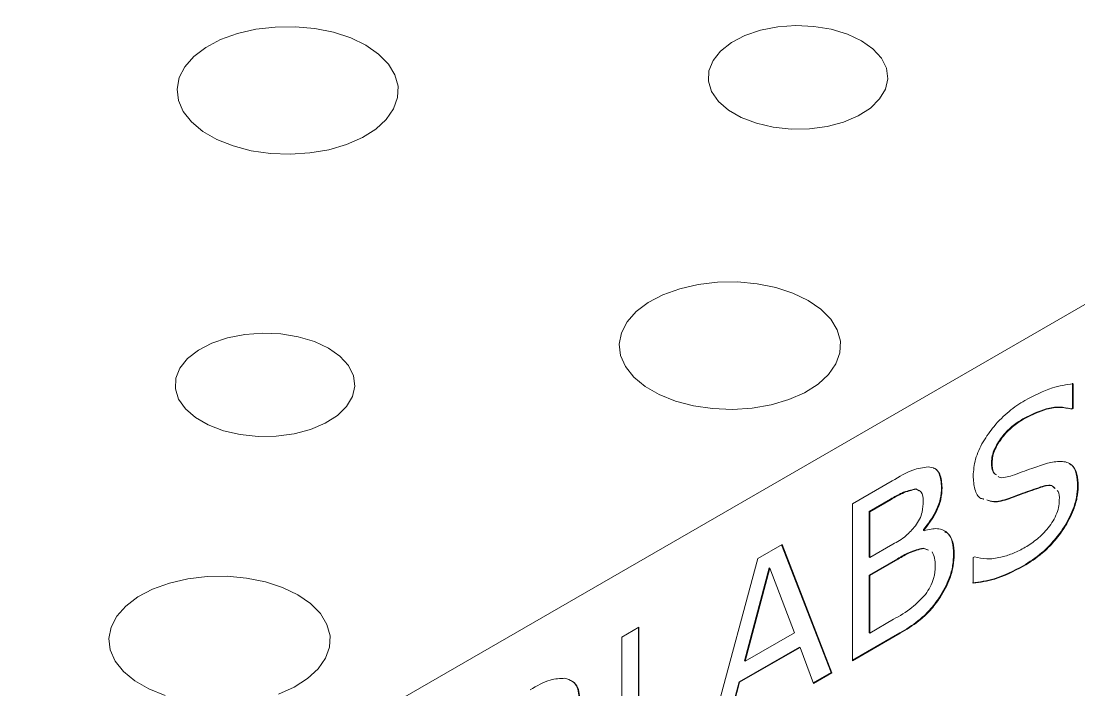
# Model space of a CAD drawing. Header units: inches. Extents: x 0.1 to 10.9, y 0 to 8.5.
# Drawn here: x 9.23 to 9.757, y 7.202 to 7.536 of the extents above; entities that cross this region are included whole.
import ezdxf

# ---------------------------------------------------------------- set-up
doc = ezdxf.new("R2010")
doc.units = ezdxf.units.IN
doc.header["$MEASUREMENT"] = 0

msp = doc.modelspace()

# ---------------------------------------------------------------- linework, layer by layer
at = {"color": 7, "linetype": 'Continuous', "lineweight": 0}
for p, q in [((9.22979, 7.088), (10.07832, 7.57785)), ((9.7542, 7.3549), (9.7542, 7.34252)), ((9.75448, 7.35473), (9.75448, 7.34236)), ((9.7542, 7.34252), (9.75355, 7.34215)), ((9.75355, 7.34215), (9.75383, 7.34199)), ((9.75448, 7.34236), (9.75383, 7.34199)), ((9.7542, 7.34252), (9.75448, 7.34236)), ((9.7301, 7.33754), (9.73038, 7.33738)), ((9.71381, 7.31535), (9.71409, 7.31519)), ((9.64449, 7.29474), (9.66428, 7.30617)), ((9.67768, 7.30122), (9.67602, 7.30221)), ((9.67602, 7.30221), (9.6763, 7.30205)), ((9.68889, 7.303), (9.68917, 7.30283)), ((9.7383, 7.30318), (9.73858, 7.30301)), ((9.75677, 7.30364), (9.75706, 7.30348)), ((9.66342, 7.29707), (9.6528, 7.29094)), ((9.66371, 7.2969), (9.65309, 7.29077)), ((9.66342, 7.29707), (9.66371, 7.2969)), ((9.70976, 7.29722), (9.70877, 7.29749)), ((9.72227, 7.29744), (9.72255, 7.29728)), ((9.64449, 7.21636), (9.64449, 7.29474)), ((9.6528, 7.29094), (9.6528, 7.26812)), ((9.6528, 7.29094), (9.65309, 7.29077)), ((9.65309, 7.29077), (9.65309, 7.26795)), ((9.67994, 7.2819), (9.67994, 7.28148)), ((9.67994, 7.2819), (9.68022, 7.28174)), ((9.67994, 7.28148), (9.68022, 7.28132)), ((9.68022, 7.28174), (9.68022, 7.28132)), ((9.74974, 7.28271), (9.75002, 7.28255)), ((9.59719, 7.26744), (9.6093, 7.27443)), ((9.60912, 7.27433), (9.6339, 7.21057)), ((9.6093, 7.27443), (9.63418, 7.2104)), ((9.65309, 7.26795), (9.66461, 7.2746)), ((9.68208, 7.27172), (9.67978, 7.27268)), ((9.67978, 7.27268), (9.68006, 7.27252)), ((9.68236, 7.27156), (9.68006, 7.27252)), ((9.57231, 7.17469), (9.59719, 7.26744)), ((9.6528, 7.26812), (9.65309, 7.26795)), ((9.66693, 7.26734), (9.6528, 7.25918)), ((9.66721, 7.26718), (9.65309, 7.25902)), ((9.66693, 7.26734), (9.66721, 7.26718)), ((9.69491, 7.26975), (9.69519, 7.26959)), ((9.70464, 7.26795), (9.70529, 7.26832)), ((9.70464, 7.2552), (9.70464, 7.26795)), ((9.60297, 7.26286), (9.59067, 7.21637)), ((9.60325, 7.2627), (9.59095, 7.21621)), ((9.60297, 7.26286), (9.60325, 7.2627)), ((9.61551, 7.23038), (9.60325, 7.2627)), ((9.72952, 7.26378), (9.7298, 7.26362)), ((9.6528, 7.25918), (9.6528, 7.23041)), ((9.6528, 7.25918), (9.65309, 7.25902)), ((9.65309, 7.25902), (9.65309, 7.23025)), ((9.68791, 7.24814), (9.68819, 7.24797)), ((9.52935, 7.22827), (9.53794, 7.23323)), ((9.53794, 7.23323), (9.53794, 7.16378)), ((9.65309, 7.23025), (9.66498, 7.23711)), ((9.52935, 7.14989), (9.52935, 7.22827)), ((9.53766, 7.23307), (9.53766, 7.16394)), ((9.59095, 7.21621), (9.61551, 7.23038)), ((9.66804, 7.23028), (9.64449, 7.21668)), ((9.66832, 7.23011), (9.64449, 7.21636)), ((9.6528, 7.23041), (9.65309, 7.23025)), ((9.66804, 7.23028), (9.66832, 7.23011)), ((9.61804, 7.22324), (9.58789, 7.20583)), ((9.61833, 7.22308), (9.58817, 7.20567)), ((9.61804, 7.22324), (9.61833, 7.22308)), ((9.62503, 7.20512), (9.61833, 7.22308)), ((9.59067, 7.21637), (9.59095, 7.21621)), ((9.6339, 7.21057), (9.62492, 7.20539)), ((9.63418, 7.2104), (9.62503, 7.20512)), ((9.6339, 7.21057), (9.63418, 7.2104)), ((9.58789, 7.20583), (9.58119, 7.18014)), ((9.58817, 7.20567), (9.58147, 7.17997)), ((9.58789, 7.20583), (9.58817, 7.20567))]:
    msp.add_line(p, q, dxfattribs=at)
at = {"color": 7, "linetype": 'Continuous', "lineweight": 0, "flags": 128}
for points in [[(9.40176, 7.52364), (9.39416, 7.5273), (9.38555, 7.53012), (9.37621, 7.532), (9.36644, 7.5329), (9.35654, 7.53277), (9.34685, 7.53162), (9.33766, 7.5295), (9.32928, 7.52646), (9.32198, 7.5226), (9.31599, 7.51806), (9.31149, 7.51297), (9.30865, 7.5075), (9.30754, 7.50182), (9.3082, 7.49612), (9.31062, 7.49058), (9.31471, 7.48538), (9.32035, 7.48068), (9.32735, 7.47664), (9.33548, 7.47339), (9.34449, 7.47103), (9.35409, 7.46963), (9.36396, 7.46925), (9.3738, 7.46989), (9.38327, 7.47153), (9.39209, 7.47412), (9.39997, 7.47758), (9.40664, 7.4818), (9.41191, 7.48664), (9.41559, 7.49194), (9.41758, 7.49754), (9.4178, 7.50325), (9.41625, 7.50889), (9.41298, 7.51428), (9.4081, 7.51925), (9.40176, 7.52364)], [(9.64896, 7.52592), (9.64194, 7.52923), (9.6339, 7.53165), (9.62519, 7.53309), (9.61615, 7.53349), (9.60716, 7.53283), (9.59858, 7.53114), (9.59077, 7.52848), (9.58404, 7.52497), (9.57868, 7.52075), (9.57489, 7.516), (9.57284, 7.5109), (9.57261, 7.50567), (9.57421, 7.50052), (9.57757, 7.49566), (9.58256, 7.49129), (9.58897, 7.48759), (9.59654, 7.48471), (9.60496, 7.48277), (9.61388, 7.48185), (9.62294, 7.48198), (9.63177, 7.48316), (9.64001, 7.48535), (9.64732, 7.48844), (9.65339, 7.49233), (9.65799, 7.49684), (9.66092, 7.50179), (9.66207, 7.50698), (9.66138, 7.5122), (9.65889, 7.51723), (9.65469, 7.52187), (9.64896, 7.52592)], [(9.62237, 7.39628), (9.61478, 7.39994), (9.60617, 7.40276), (9.59683, 7.40464), (9.58705, 7.40554), (9.57716, 7.40541), (9.56747, 7.40426), (9.55828, 7.40214), (9.5499, 7.3991), (9.5426, 7.39524), (9.5366, 7.3907), (9.53211, 7.38561), (9.52926, 7.38014), (9.52816, 7.37446), (9.52882, 7.36876), (9.53124, 7.36322), (9.53533, 7.35802), (9.54097, 7.35332), (9.54797, 7.34928), (9.5561, 7.34603), (9.56511, 7.34367), (9.57471, 7.34227), (9.58458, 7.34189), (9.59441, 7.34253), (9.60389, 7.34417), (9.61271, 7.34676), (9.62058, 7.35022), (9.62726, 7.35444), (9.63253, 7.35928), (9.63621, 7.36458), (9.63819, 7.37018), (9.63842, 7.37589), (9.63687, 7.38153), (9.6336, 7.38692), (9.62872, 7.39189), (9.62237, 7.39628)], [(9.38309, 7.37244), (9.37606, 7.37574), (9.36803, 7.37817), (9.35931, 7.37961), (9.35028, 7.38), (9.34128, 7.37934), (9.33271, 7.37765), (9.32489, 7.375), (9.31817, 7.37149), (9.3128, 7.36727), (9.30902, 7.36252), (9.30697, 7.35742), (9.30674, 7.35219), (9.30834, 7.34704), (9.3117, 7.34218), (9.31669, 7.33781), (9.3231, 7.33411), (9.33067, 7.33123), (9.33909, 7.32929), (9.34801, 7.32836), (9.35707, 7.3285), (9.3659, 7.32968), (9.37414, 7.33186), (9.38144, 7.33496), (9.38752, 7.33884), (9.39212, 7.34335), (9.39505, 7.3483), (9.3962, 7.3535), (9.39551, 7.35871), (9.39301, 7.36374), (9.38882, 7.36838), (9.38309, 7.37244)], [(9.36782, 7.24932), (9.36022, 7.25298), (9.35161, 7.2558), (9.34227, 7.25769), (9.3325, 7.25858), (9.3226, 7.25846), (9.31291, 7.25731), (9.30372, 7.25518), (9.29534, 7.25214), (9.28804, 7.24829), (9.28204, 7.24374), (9.27755, 7.23865), (9.2747, 7.23318), (9.2736, 7.22751), (9.27426, 7.22181), (9.27668, 7.21627), (9.28077, 7.21106), (9.28641, 7.20637), (9.29341, 7.20233), (9.30154, 7.19908)], [(9.35815, 7.19981), (9.36602, 7.20327), (9.3727, 7.20749), (9.37797, 7.21232), (9.38165, 7.21763), (9.38364, 7.22322), (9.38386, 7.22893), (9.38231, 7.23458), (9.37904, 7.23997), (9.37416, 7.24494), (9.36782, 7.24932)]]:
    msp.add_lwpolyline(points, dxfattribs=at)
at = {"color": 7, "linetype": 'Continuous', "lineweight": 0}
for points, knots in [([(9.73046, 7.34636), (9.73508, 7.34876), (9.74333, 7.35304), (9.75107, 7.35422), (9.75448, 7.35473)], [0, 0, 0, 0, 0.559781, 1, 1, 1, 1]), ([(9.70464, 7.30871), (9.70486, 7.31145), (9.70531, 7.31694), (9.70942, 7.32587), (9.71526, 7.33409), (9.72248, 7.3413), (9.7278, 7.34467), (9.73046, 7.34636)], [0, 0, 0, 0, 0.186284, 0.372558, 0.55938, 0.779531, 1, 1, 1, 1]), ([(9.75355, 7.34215), (9.75162, 7.34258), (9.74776, 7.34344), (9.7398, 7.34221), (9.73378, 7.33931), (9.7301, 7.33754)], [0, 0, 0, 0, 0.27996, 0.560332, 1, 1, 1, 1]), ([(9.75383, 7.34199), (9.7519, 7.34242), (9.74804, 7.34327), (9.74008, 7.34204), (9.73406, 7.33915), (9.73038, 7.33738)], [0, 0, 0, 0, 0.27996, 0.560332, 1, 1, 1, 1]), ([(9.7301, 7.33754), (9.72826, 7.3364), (9.7246, 7.3341), (9.71937, 7.32898), (9.71569, 7.32345), (9.71402, 7.31865), (9.71388, 7.31645), (9.71381, 7.31535)], [0, 0, 0, 0, 0.250671, 0.500801, 0.749812, 0.874874, 1, 1, 1, 1]), ([(9.73038, 7.33738), (9.72855, 7.33623), (9.72489, 7.33394), (9.71965, 7.32881), (9.71597, 7.32329), (9.71431, 7.31848), (9.71416, 7.31629), (9.71409, 7.31519)], [0, 0, 0, 0, 0.250671, 0.500801, 0.749812, 0.874874, 1, 1, 1, 1]), ([(9.66428, 7.30617), (9.66774, 7.30827), (9.6739, 7.31202), (9.67965, 7.31285), (9.68218, 7.31321)], [0, 0, 0, 0, 0.561145, 1, 1, 1, 1]), ([(9.68218, 7.31321), (9.68338, 7.31304), (9.68578, 7.31268), (9.68868, 7.30935), (9.68899, 7.3053), (9.68917, 7.30283)], [0, 0, 0, 0, 0.2806, 0.5606, 1, 1, 1, 1]), ([(9.68476, 7.31261), (9.68495, 7.31257), (9.68628, 7.31226), (9.68834, 7.30939), (9.68868, 7.30542), (9.68889, 7.303)], [0, 0, 0, 0, 0.058765, 0.425106, 1, 1, 1, 1]), ([(9.71381, 7.31535), (9.71385, 7.31357), (9.7139, 7.3108), (9.71551, 7.30973), (9.71608, 7.30934)], [0, 0, 0, 0, 0.644667, 1, 1, 1, 1]), ([(9.71409, 7.31519), (9.71413, 7.3134), (9.71419, 7.31064), (9.71579, 7.30956), (9.71637, 7.30918)], [0, 0, 0, 0, 0.644667, 1, 1, 1, 1]), ([(9.72408, 7.30883), (9.72738, 7.31006), (9.73326, 7.31225), (9.7391, 7.31415), (9.74167, 7.31498)], [0, 0, 0, 0, 0.560043, 1, 1, 1, 1]), ([(9.74167, 7.31498), (9.74396, 7.31547), (9.74851, 7.31644), (9.75403, 7.31487), (9.75676, 7.30983), (9.75696, 7.3056), (9.75706, 7.30348)], [0, 0, 0, 0, 0.28063, 0.560046, 0.77963, 1, 1, 1, 1]), ([(9.75287, 7.3144), (9.75314, 7.31433), (9.75491, 7.31381), (9.75638, 7.30982), (9.75664, 7.3057), (9.75677, 7.30364)], [0, 0, 0, 0, 0.082218, 0.54029, 1, 1, 1, 1]), ([(9.71004, 7.29706), (9.70952, 7.29716), (9.70726, 7.2976), (9.70516, 7.30184), (9.70482, 7.30642), (9.70464, 7.30871)], [0, 0, 0, 0, 0.129077, 0.563975, 1, 1, 1, 1]), ([(9.71712, 7.3085), (9.71727, 7.30836), (9.71811, 7.3075), (9.72075, 7.30804), (9.72297, 7.30857), (9.72408, 7.30883)], [0, 0, 0, 0, 0.095305, 0.547222, 1, 1, 1, 1]), ([(9.67602, 7.30221), (9.67372, 7.30169), (9.66961, 7.30076), (9.66532, 7.2982), (9.66342, 7.29707)], [0, 0, 0, 0, 0.557622, 1, 1, 1, 1]), ([(9.6763, 7.30205), (9.67401, 7.30153), (9.66989, 7.3006), (9.6656, 7.29804), (9.66371, 7.2969)], [0, 0, 0, 0, 0.557622, 1, 1, 1, 1]), ([(9.67972, 7.29601), (9.67962, 7.29778), (9.67943, 7.30093), (9.67725, 7.30171), (9.6763, 7.30205)], [0, 0, 0, 0, 0.560726, 1, 1, 1, 1]), ([(9.68889, 7.303), (9.68878, 7.30105), (9.68855, 7.29717), (9.68563, 7.28944), (9.68209, 7.28476), (9.67994, 7.2819)], [0, 0, 0, 0, 0.280594, 0.560658, 1, 1, 1, 1]), ([(9.68917, 7.30283), (9.68906, 7.30089), (9.68884, 7.297), (9.68591, 7.28927), (9.68238, 7.2846), (9.68022, 7.28174)], [0, 0, 0, 0, 0.280594, 0.560658, 1, 1, 1, 1]), ([(9.7383, 7.30318), (9.73531, 7.30214), (9.72998, 7.30028), (9.72462, 7.29831), (9.72227, 7.29744)], [0, 0, 0, 0, 0.55991, 1, 1, 1, 1]), ([(9.73858, 7.30301), (9.7356, 7.30197), (9.73026, 7.30012), (9.72491, 7.29815), (9.72255, 7.29728)], [0, 0, 0, 0, 0.55991, 1, 1, 1, 1]), ([(9.74528, 7.30252), (9.74496, 7.30289), (9.74343, 7.3047), (9.74057, 7.30385), (9.7383, 7.30318)], [0, 0, 0, 0, 0.208136, 1, 1, 1, 1]), ([(9.74557, 7.30236), (9.74525, 7.30273), (9.74371, 7.30454), (9.74085, 7.30369), (9.73858, 7.30301)], [0, 0, 0, 0, 0.208136, 1, 1, 1, 1]), ([(9.75677, 7.30364), (9.75664, 7.30177), (9.75638, 7.29802), (9.75427, 7.29071), (9.75146, 7.28574), (9.74974, 7.28271)], [0, 0, 0, 0, 0.28038, 0.561024, 1, 1, 1, 1]), ([(9.75706, 7.30348), (9.75693, 7.3016), (9.75667, 7.29785), (9.75456, 7.29055), (9.75174, 7.28558), (9.75002, 7.28255)], [0, 0, 0, 0, 0.28038, 0.561024, 1, 1, 1, 1]), ([(9.72255, 7.29728), (9.71989, 7.29641), (9.71577, 7.29506), (9.71255, 7.29626), (9.7114, 7.29669)], [0, 0, 0, 0, 0.644956, 1, 1, 1, 1]), ([(9.72227, 7.29744), (9.71961, 7.29656), (9.7156, 7.29524), (9.71247, 7.29639), (9.71143, 7.29677)], [0, 0, 0, 0, 0.665391, 1, 1, 1, 1]), ([(9.72987, 7.27259), (9.73186, 7.27383), (9.73584, 7.2763), (9.74161, 7.28168), (9.74565, 7.28772), (9.74739, 7.29295), (9.74753, 7.29534), (9.74761, 7.29653)], [0, 0, 0, 0, 0.250804, 0.500957, 0.749719, 0.87481, 1, 1, 1, 1]), ([(9.74761, 7.29653), (9.74766, 7.29828), (9.74773, 7.30032), (9.74672, 7.30123), (9.74657, 7.30136)], [0, 0, 0, 0, 0.854196, 1, 1, 1, 1]), ([(9.67586, 7.2837), (9.6766, 7.2848), (9.67808, 7.28699), (9.67949, 7.29142), (9.67964, 7.29427), (9.67972, 7.29601)], [0, 0, 0, 0, 0.2799587, 0.5598426, 1, 1, 1, 1]), ([(9.66461, 7.2746), (9.66681, 7.27582), (9.67075, 7.27799), (9.6743, 7.28196), (9.67586, 7.2837)], [0, 0, 0, 0, 0.5613914, 1, 1, 1, 1]), ([(9.68022, 7.28132), (9.68251, 7.2819), (9.68708, 7.28305), (9.69211, 7.28068), (9.69483, 7.27583), (9.69507, 7.27167), (9.69519, 7.26959)], [0, 0, 0, 0, 0.2801421, 0.559585, 0.7795642, 1, 1, 1, 1]), ([(9.6903, 7.28077), (9.69082, 7.28058), (9.69278, 7.27985), (9.69448, 7.27587), (9.69477, 7.2718), (9.69491, 7.26975)], [0, 0, 0, 0, 0.152844, 0.575983, 1, 1, 1, 1]), ([(9.74974, 7.28271), (9.74808, 7.28042), (9.74477, 7.27585), (9.73789, 7.26906), (9.73269, 7.26578), (9.72952, 7.26378)], [0, 0, 0, 0, 0.280001, 0.560101, 1, 1, 1, 1]), ([(9.75002, 7.28255), (9.74836, 7.28026), (9.74505, 7.27568), (9.73817, 7.2689), (9.73298, 7.26562), (9.7298, 7.26362)], [0, 0, 0, 0, 0.280001, 0.560101, 1, 1, 1, 1]), ([(9.67978, 7.27268), (9.67743, 7.2721), (9.67322, 7.27106), (9.66886, 7.26848), (9.66693, 7.26734)], [0, 0, 0, 0, 0.558294, 1, 1, 1, 1]), ([(9.68006, 7.27252), (9.67771, 7.27194), (9.67351, 7.2709), (9.66914, 7.26832), (9.66721, 7.26718)], [0, 0, 0, 0, 0.558294, 1, 1, 1, 1]), ([(9.68574, 7.26369), (9.68572, 7.26506), (9.68567, 7.26779), (9.68472, 7.26978), (9.68425, 7.27077)], [0, 0, 0, 0, 0.500905, 1, 1, 1, 1]), ([(9.70529, 7.26832), (9.70731, 7.26784), (9.71136, 7.26688), (9.71786, 7.26782), (9.72404, 7.26959), (9.72793, 7.27159), (9.72987, 7.27259)], [0, 0, 0, 0, 0.279889, 0.559882, 0.779994, 1, 1, 1, 1]), ([(9.69491, 7.26975), (9.69482, 7.26783), (9.69465, 7.264), (9.69267, 7.25643), (9.68972, 7.25128), (9.68791, 7.24814)], [0, 0, 0, 0, 0.280809, 0.561272, 1, 1, 1, 1]), ([(9.69519, 7.26959), (9.6951, 7.26767), (9.69493, 7.26383), (9.69296, 7.25627), (9.69, 7.25112), (9.68819, 7.24797)], [0, 0, 0, 0, 0.280809, 0.561272, 1, 1, 1, 1]), ([(9.68084, 7.24954), (9.68169, 7.25079), (9.68338, 7.25329), (9.68548, 7.25835), (9.68564, 7.26166), (9.68574, 7.26369)], [0, 0, 0, 0, 0.280599, 0.560588, 1, 1, 1, 1]), ([(9.72952, 7.26378), (9.72466, 7.26126), (9.71598, 7.25676), (9.70791, 7.25579), (9.70436, 7.25537)], [0, 0, 0, 0, 0.5596559, 1, 1, 1, 1]), ([(9.7298, 7.26362), (9.72494, 7.2611), (9.71626, 7.2566), (9.70819, 7.25563), (9.70464, 7.2552)], [0, 0, 0, 0, 0.5596559, 1, 1, 1, 1]), ([(9.66498, 7.23711), (9.66807, 7.23883), (9.67356, 7.24188), (9.67862, 7.24721), (9.68084, 7.24954)], [0, 0, 0, 0, 0.56182, 1, 1, 1, 1]), ([(9.68791, 7.24814), (9.68629, 7.24591), (9.68303, 7.24146), (9.67619, 7.23524), (9.67113, 7.23216), (9.66804, 7.23028)], [0, 0, 0, 0, 0.279905, 0.559782, 1, 1, 1, 1]), ([(9.68819, 7.24797), (9.68657, 7.24575), (9.68331, 7.24129), (9.67647, 7.23508), (9.67142, 7.232), (9.66832, 7.23011)], [0, 0, 0, 0, 0.279905, 0.559782, 1, 1, 1, 1]), ([(9.48363, 7.20188), (9.48704, 7.20386), (9.49312, 7.20738), (9.4986, 7.20758), (9.50101, 7.20766)], [0, 0, 0, 0, 0.561046, 1, 1, 1, 1]), ([(9.50101, 7.20766), (9.50232, 7.20727), (9.50495, 7.20649), (9.50824, 7.20253), (9.50854, 7.19777), (9.50873, 7.19486)], [0, 0, 0, 0, 0.280487, 0.560743, 1, 1, 1, 1]), ([(9.5041, 7.20645), (9.50422, 7.2064), (9.50561, 7.20586), (9.50788, 7.20256), (9.50823, 7.19788), (9.50845, 7.19503)], [0, 0, 0, 0, 0.037209, 0.412223, 1, 1, 1, 1])]:
    msp.add_open_spline(points, degree=3, knots=knots, dxfattribs=at)

doc.saveas('drawing.dxf')
